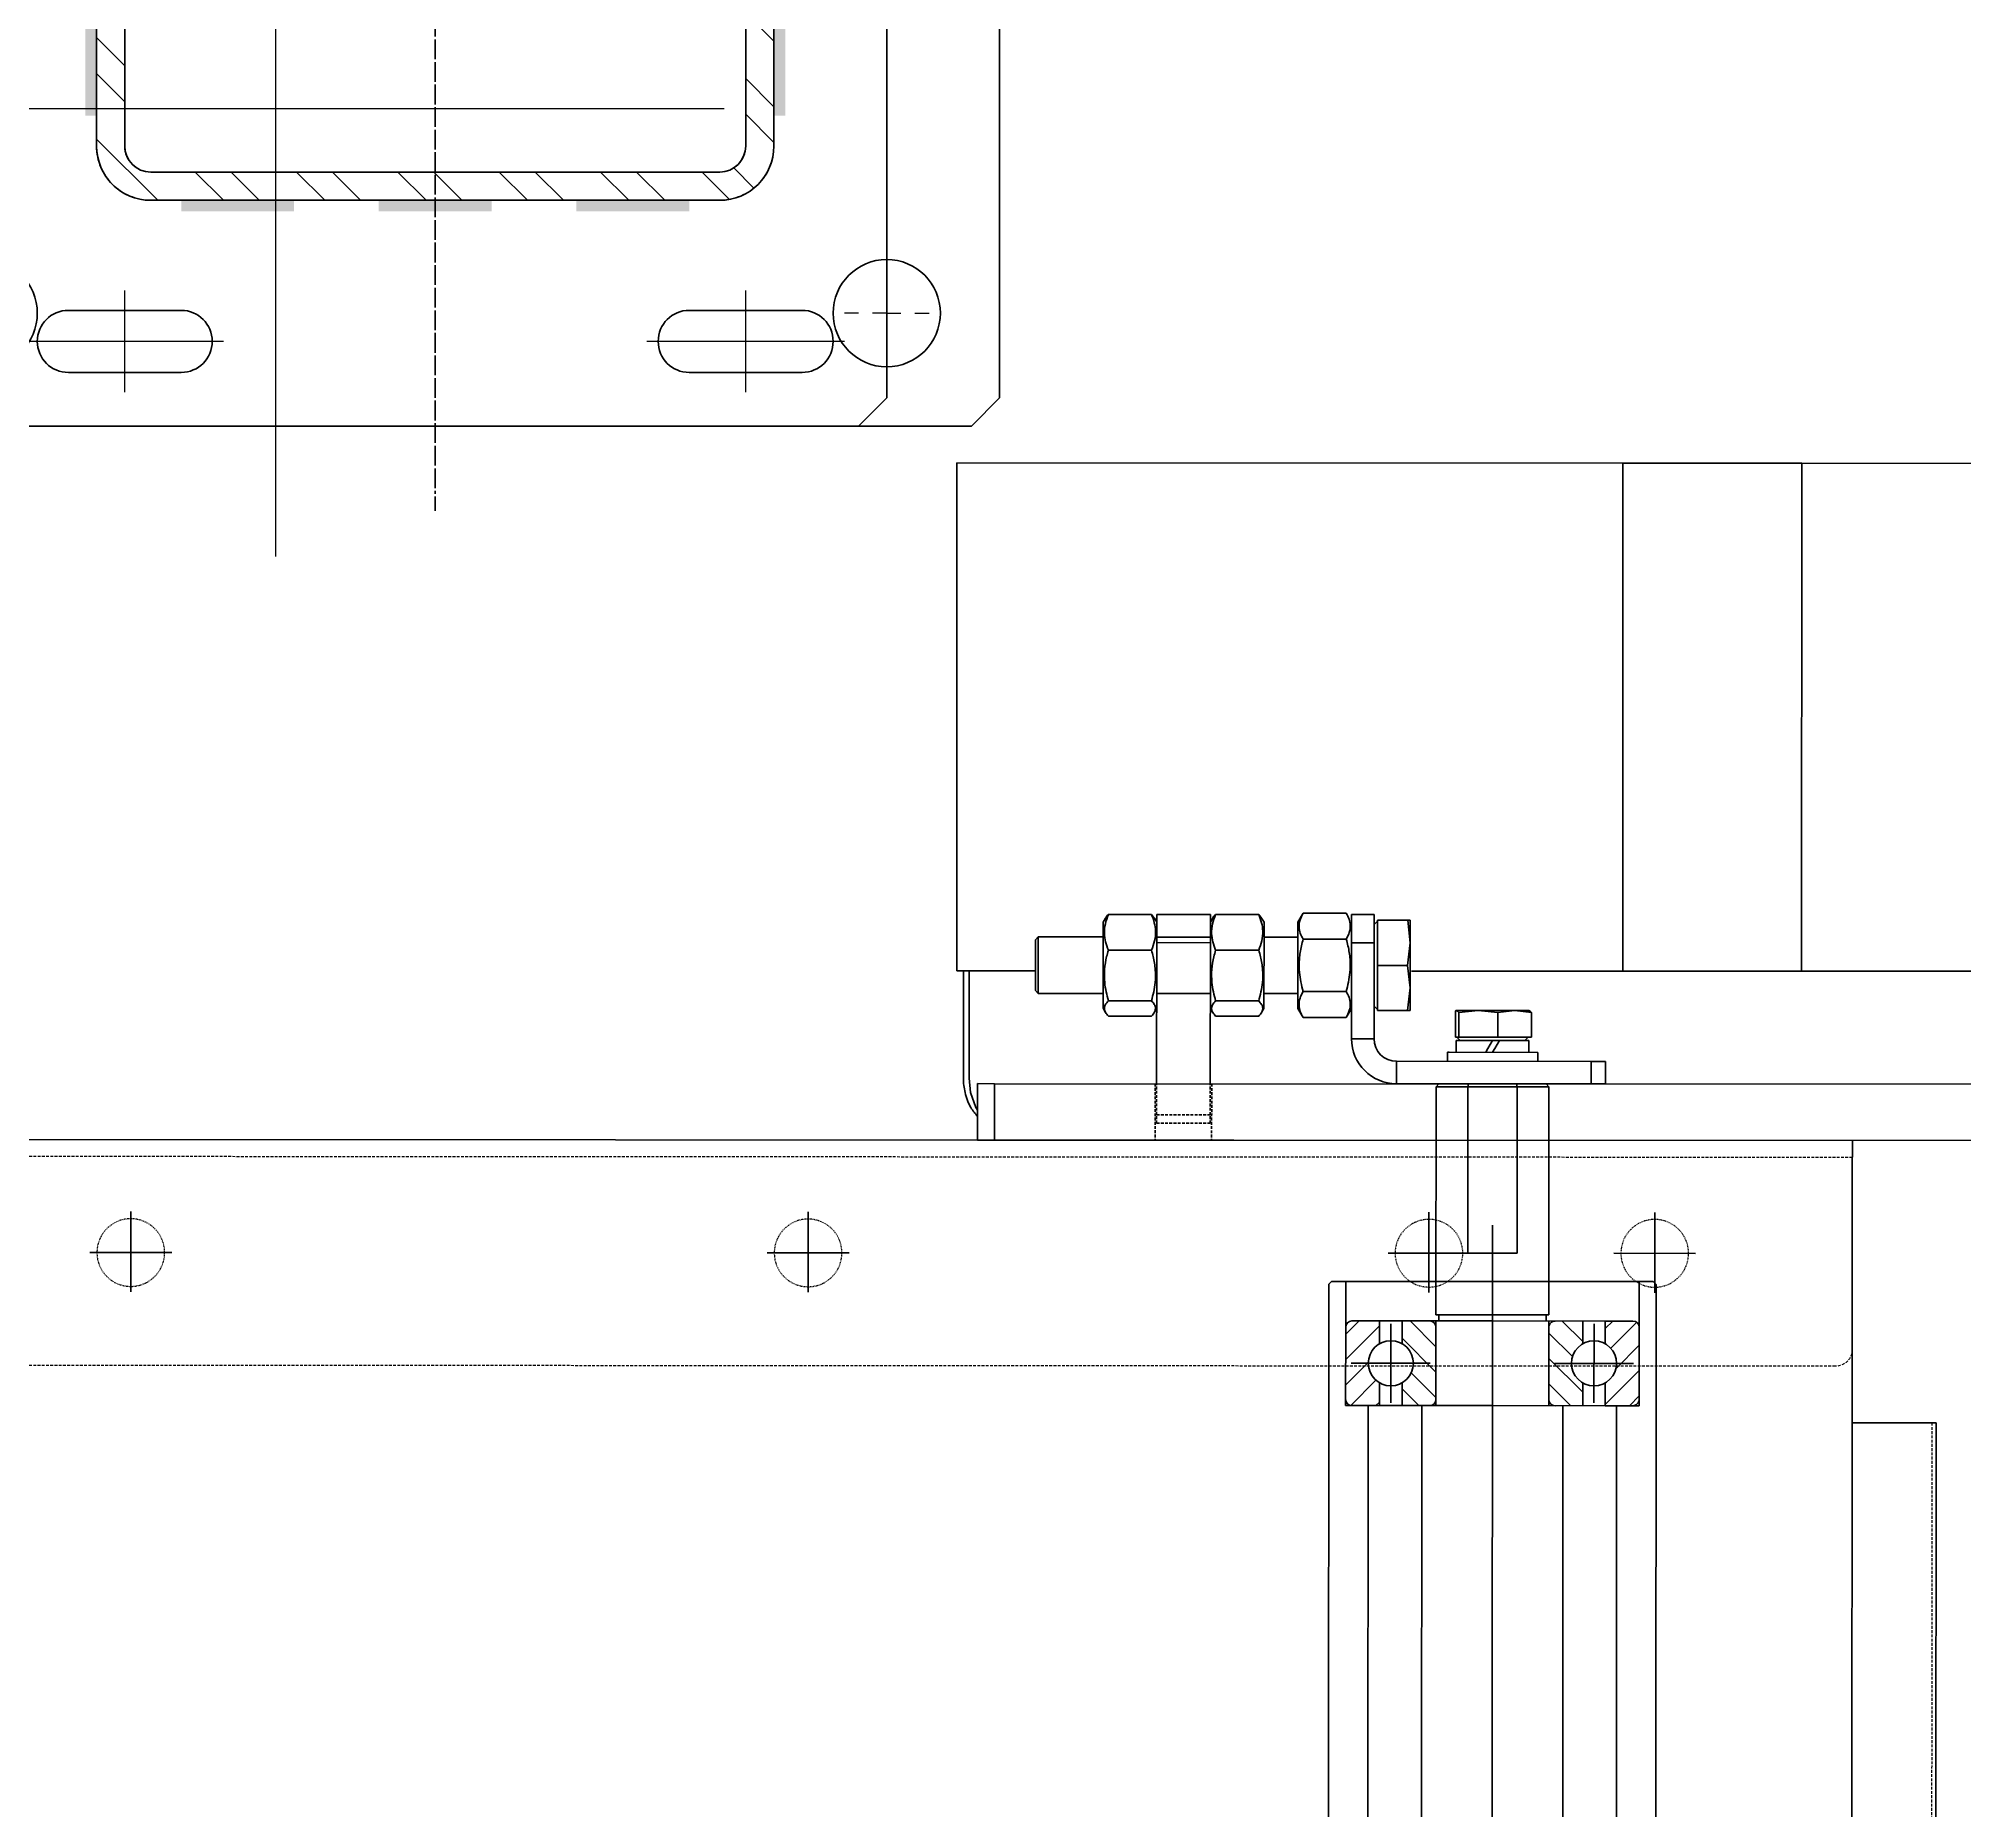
# Model space of a CAD drawing. Header units: millimetres. Extents: x 845401 to 948039, y 511594 to 550263.
# Drawn here: x 912148 to 912488.7, y 537151.6 to 537465.1 of the extents above; entities that cross this region are included whole.
import ezdxf

# ---------------------------------------------------------------- set-up
doc = ezdxf.new("R2010")
doc.units = ezdxf.units.MM
for name, pattern in [('ACAD_ISO02W100', [15, 12, -3]), ('CENTER', [0]), ('CENTERX2', [4, 2.5, -0.5, 0.5, -0.5]), ('DASHED', [0.75, 0.5, -0.25])]:
    doc.linetypes.add(name, pattern=pattern)
for name, color, linetype in [('00', 7, 'Continuous'), ('1', 30, 'Continuous'), ('1轮廓实线层', 7, 'Continuous'), ('3中心线层', 1, 'CENTER'), ('4虚线层', 6, 'DASHED'), ('5剖面线层', 2, 'Continuous'), ('中心线层', 1, 'CENTERX2'), ('剖面线层', 2, 'Continuous'), ('焊接符号', 2, 'Continuous'), ('虚线', 4, 'ACAD_ISO02W100')]:
    doc.layers.add(name, color=color, linetype=linetype)
doc.layers.add('A-剖-0.10mm.......SECT-L01', color=255, linetype='Continuous', lineweight=18)
doc.layers.add('中心线', color=1, linetype='CENTER', lineweight=9)
doc.styles.add('PC_TEXTSTYLE', font='isocp.shx', dxfattribs={"width": 0.8, "bigfont": 'hzfs.shx'})

# ---------------------------------------------------------------- blocks, each defined once
blk = doc.blocks.new('*U579')
at = {"layer": '1', "linetype": 'Continuous'}
h = blk.add_hatch(dxfattribs=at)
h.set_pattern_fill('_USER', color=1, scale=4, angle=45, style=0, pattern_type=0)
h.set_pattern_definition([(45, (0, 0), (-2.828427, 2.828427), [])])
edge = h.paths.add_edge_path()
edge.add_line((603, 403), (583, 403))
edge.add_line((583, 403), (583, 396.22))
edge.add_arc((593, 372), 26.2, 97.9975, 112.4377, ccw=False)
edge.add_arc((593, 372), 26.2, 82.0025, 97.9975, ccw=False)
edge.add_arc((593, 372), 26.2, 67.5623, 82.0025, ccw=False)
edge.add_line((603, 396.22), (603, 403))
edge = h.paths.add_edge_path()
edge.add_line((603, 347.78), (603, 341))
edge.add_line((603, 341), (583, 341))
edge.add_line((583, 341), (583, 347.78))
edge.add_arc((593, 372), 26.2, 247.5623, 262.0025)
edge.add_arc((593, 372), 26.2, 262.0025, 277.9975)
edge.add_arc((593, 372), 26.2, 277.9975, 292.4377)
blk = doc.blocks.new('*U580')
at = {"layer": '1', "linetype": 'Continuous'}
h = blk.add_hatch(dxfattribs=at)
h.set_pattern_fill('_USER', color=1, scale=4, angle=135, style=0, pattern_type=0)
h.set_pattern_definition([(135, (0, 0), (-2.828427, -2.828427), [])])
edge = h.paths.add_edge_path()
edge.add_line((598.55, 392.6), (603, 392.6))
edge.add_line((603, 392.6), (603, 387))
edge.add_line((603, 387), (583, 387))
edge.add_line((583, 387), (583, 392.6))
edge.add_line((583, 392.6), (587.45, 392.6))
edge.add_arc((589.8, 394.78), 3.2, 222.8511, 317.1489)
edge.add_line((592.15, 392.6), (593.85, 392.6))
edge.add_arc((596.2, 394.78), 3.2, 222.8511, 317.1489)
edge = h.paths.add_edge_path()
edge.add_line((583, 357), (603, 357))
edge.add_line((603, 357), (603, 351.4))
edge.add_line((603, 351.4), (598.55, 351.4))
edge.add_arc((596.2, 349.22), 3.2, 42.8511, 137.1489)
edge.add_line((593.85, 351.4), (592.15, 351.4))
edge.add_arc((589.8, 349.22), 3.2, 42.8511, 137.1489)
edge.add_line((587.45, 351.4), (583, 351.4))
edge.add_line((583, 351.4), (583, 357))
blk = doc.blocks.new('*U578', base_point=(-31, -88.5))
at = {"layer": '00', "color": 7}
for p, q in [((603, 403), (583, 403)), ((583, 403), (583, 387)), ((603, 403), (603, 387)), ((583, 392.6), (587.45, 392.6)), ((592.15, 392.6), (593.85, 392.6)), ((598.55, 392.6), (603, 392.6)), ((583, 387), (603, 387)), ((583, 357), (603, 357)), ((583, 341), (583, 357)), ((603, 341), (603, 357)), ((583, 351.4), (587.45, 351.4)), ((592.15, 351.4), (593.85, 351.4)), ((598.55, 351.4), (603, 351.4)), ((603, 341), (583, 341))]:
    blk.add_line(p, q, dxfattribs=at)
for centre in [(589.8, 394.78), (596.2, 394.78), (589.8, 349.22), (596.2, 349.22)]:
    blk.add_circle(centre, 3.2, dxfattribs=at)
for start, end in [(67.5623, 112.4377), (247.5623, 292.4377)]:
    blk.add_arc((593, 372), 26.2, start, end, dxfattribs=at)
at = {"color": 1, "linetype": 'Continuous'}
for name in ['*U579', '*U580']:
    blk.add_blockref(name, (0, 0), dxfattribs=at)
blk = doc.blocks.new('2206')
for p, q in [((2751.29, 2782.59), (2721.29, 2782.59)), ((2751.29, 2762.59), (2721.29, 2762.59))]:
    blk.add_line(p, q)
at = {"layer": '00', "rotation": 270}
blk.add_blockref('*U578', (2275.79, 3396.59), dxfattribs=at)
blk = doc.blocks.new('JTB1')
at = {"layer": '5剖面线层'}
h = blk.add_hatch(dxfattribs=at)
h.set_pattern_fill('ANSI31', color=256, scale=2, angle=-90, style=0)
h.set_pattern_definition([(315, (2290.41, 4481.01), (4.490128, 4.490128), [])])
h.paths.add_polyline_path([(3015.08, 692.58), (3015.08, 704.58), (3014.58, 705.08), (2970.58, 705.08), (2970.08, 704.58), (2970.08, 701.08), (2960.08, 701.08), (2945.08, 701.08, 0.414214), (2942.08, 698.08), (2942.08, 696.08), (2947.88, 696.08), (2947.88, 697.58), (2950.08, 697.58), (2950.08, 696.08), (2970.08, 696.08), (2970.08, 692.58)])
h.paths.add_polyline_path([(3014.58, 625.08), (3015.08, 625.58), (3015.08, 637.58), (2970.08, 637.58), (2970.08, 634.08), (2950.08, 634.08), (2950.08, 632.58), (2947.88, 632.58), (2947.88, 634.08), (2942.08, 634.08), (2942.08, 632.08, 0.414214), (2945.08, 629.08), (2960.08, 629.08), (2970.08, 629.08), (2970.08, 625.58), (2970.58, 625.08)])
at = {"color": 7, "linetype": 'Continuous', "lineweight": 25}
for p, q in [((2960.08, 887.08), (2970.08, 887.08)), ((2960.08, 884.08), (2960.08, 887.08)), ((2970.08, 887.08), (2970.08, 884.08)), ((2970.08, 884.08), (2960.08, 884.08)), ((2960.08, 884.08), (2960.08, 701.08)), ((2970.08, 884.08), (2970.08, 701.08)), ((2930.08, 845.83), (2930.08, 855.33)), ((2930.08, 855.33), (2935.08, 855.33)), ((2935.08, 855.33), (2935.08, 845.83)), ((2960.08, 855.33), (2935.08, 855.33)), ((2935.08, 845.83), (2930.08, 845.83)), ((2960.08, 845.83), (2935.08, 845.83)), ((2970.58, 705.08), (2970.08, 704.58)), ((3014.58, 705.08), (2970.58, 705.08)), ((3015.08, 704.58), (3014.58, 705.08)), ((3015.08, 704.58), (3015.08, 625.58)), ((2960.08, 701.08), (2945.08, 701.08)), ((2960.08, 701.08), (2970.08, 701.08)), ((2942.08, 632.08), (2942.08, 698.08)), ((2942.08, 696.08), (2947.88, 696.08)), ((2947.88, 697.58), (2947.88, 632.58)), ((2950.08, 697.58), (2947.88, 697.58)), ((2950.08, 697.58), (2950.08, 632.58)), ((2970.08, 696.08), (2970.08, 634.08)), ((2970.08, 692.58), (3015.08, 692.58)), ((3015.08, 637.58), (2970.08, 637.58)), ((2947.88, 634.08), (2942.08, 634.08)), ((2950.08, 632.58), (2947.88, 632.58)), ((2945.08, 629.08), (2960.08, 629.08)), ((2960.08, 617.08), (2960.08, 629.08)), ((2960.08, 629.08), (2970.08, 629.08)), ((2970.08, 629.08), (2970.08, 617.08)), ((2970.08, 625.58), (2970.58, 625.08)), ((2970.58, 625.08), (3014.58, 625.08)), ((3014.58, 625.08), (3015.08, 625.58)), ((2960.08, 617.08), (2970.08, 617.08))]:
    blk.add_line(p, q, dxfattribs=at)
for centre, start, end in [((2945.08, 698.08), 90, 180), ((2945.08, 632.08), 180, 270)]:
    blk.add_arc(centre, 3, start, end, dxfattribs=at)
at = {"layer": '4虚线层'}
for p, q in [((2960.08, 855.58), (2970.08, 855.58)), ((2967.08, 855.33), (2960.08, 855.33)), ((2965.58, 855.33), (2965.58, 845.83)), ((2967.08, 855.33), (2967.08, 845.83)), ((2967.08, 845.83), (2960.08, 845.83)), ((2960.08, 845.58), (2970.08, 845.58))]:
    blk.add_line(p, q, dxfattribs=at)
at = {"layer": '4虚线层', "lineweight": 25}
for p, q in [((2950.08, 696.08), (2970.08, 696.08)), ((2970.08, 634.08), (2950.08, 634.08))]:
    blk.add_line(p, q, dxfattribs=at)
at = {"rotation": 270}
blk.add_blockref('2206', (187.49, 3401.36), dxfattribs=at)
blk = doc.blocks.new('6304')
at = {"layer": '5剖面线层'}
h = blk.add_hatch(dxfattribs=at)
h.set_pattern_fill('ANSI31', color=256, style=0)
h.set_pattern_definition([(45, (1622.4174, 1392.4765), (-2.24506, 2.24506), [])])
edge = h.paths.add_edge_path()
edge.add_line((1637.42, 1412.48), (1635.42, 1412.48))
edge.add_line((1635.42, 1412.48), (1633.38, 1412.48))
edge.add_arc((1629.92, 1410.48), 4, 30, 150)
edge.add_line((1626.45, 1412.48), (1622.42, 1412.48))
edge.add_line((1622.42, 1412.48), (1622.42, 1417.38))
edge.add_arc((1623.52, 1417.38), 1.1, 90, 180, ccw=False)
edge.add_line((1623.52, 1418.48), (1636.32, 1418.48))
edge.add_arc((1636.32, 1417.38), 1.1, 360, 90, ccw=False)
edge.add_line((1637.42, 1417.38), (1637.42, 1412.48))
h = blk.add_hatch(dxfattribs=at)
h.set_pattern_fill('ANSI31', color=256, angle=90, style=0)
h.set_pattern_definition([(135, (1622.4174, 1392.4765), (-2.24506, -2.24506), [])])
edge = h.paths.add_edge_path()
edge.add_line((1622.42, 1408.48), (1626.45, 1408.48))
edge.add_arc((1629.92, 1410.48), 4, 210, 330)
edge.add_line((1633.38, 1408.48), (1637.42, 1408.48))
edge.add_line((1637.42, 1408.48), (1637.42, 1403.58))
edge.add_arc((1636.32, 1403.58), 1.1, 270, 360, ccw=False)
edge.add_line((1636.32, 1402.48), (1623.52, 1402.48))
edge.add_arc((1623.52, 1403.58), 1.1, 180, 270, ccw=False)
edge.add_line((1622.42, 1403.58), (1622.42, 1408.48))
at = {"layer": '5剖面线层', "extrusion": (0, 1.22461e-16, -1)}
h = blk.add_hatch(dxfattribs=at)
h.set_pattern_fill('ANSI31', color=256, angle=180, style=0)
h.set_pattern_definition([(225, (-1622.4174, 1392.4765), (2.24506, -2.24506), [])])
edge = h.paths.add_edge_path()
edge.add_line((-1622.42, 1376.48), (-1626.45, 1376.48))
edge.add_arc((-1629.92, 1374.48), 4, 30, 150)
edge.add_line((-1633.38, 1376.48), (-1637.42, 1376.48))
edge.add_line((-1637.42, 1376.48), (-1637.42, 1381.38))
edge.add_arc((-1636.32, 1381.38), 1.1, 90, 180, ccw=False)
edge.add_line((-1636.32, 1382.48), (-1623.52, 1382.48))
edge.add_arc((-1623.52, 1381.38), 1.1, 360, 90, ccw=False)
edge.add_line((-1622.42, 1381.38), (-1622.42, 1376.48))
h = blk.add_hatch(dxfattribs=at)
h.set_pattern_fill('ANSI31', color=256, angle=270, style=0)
h.set_pattern_definition([(315, (-1622.4174, 1392.4765), (2.24506, 2.24506), [])])
edge = h.paths.add_edge_path()
edge.add_line((-1626.45, 1372.48), (-1622.42, 1372.48))
edge.add_line((-1622.42, 1372.48), (-1622.42, 1367.58))
edge.add_arc((-1623.52, 1367.58), 1.1, 270, 360, ccw=False)
edge.add_line((-1623.52, 1366.48), (-1636.32, 1366.48))
edge.add_arc((-1636.32, 1367.58), 1.1, 180, 270, ccw=False)
edge.add_line((-1637.42, 1367.58), (-1637.42, 1372.48))
edge.add_line((-1637.42, 1372.48), (-1635.42, 1372.48))
edge.add_line((-1635.42, 1372.48), (-1633.38, 1372.48))
edge.add_arc((-1629.92, 1374.48), 4, 210, 330)
at = {"layer": '1轮廓实线层'}
for p, q in [((1622.42, 1392.48), (1622.42, 1417.38)), ((1637.42, 1417.38), (1637.42, 1392.48)), ((1637.42, 1412.48), (1635.42, 1412.48)), ((1622.42, 1408.48), (1626.45, 1408.48)), ((1633.38, 1408.48), (1637.42, 1408.48)), ((1623.52, 1402.48), (1636.32, 1402.48))]:
    blk.add_line(p, q, dxfattribs=at)
at = {"layer": '1轮廓实线层', "extrusion": (0, 1.22461e-16, -1)}
for p, q in [((1622.42, 1392.48), (1622.42, 1367.58)), ((1637.42, 1367.58), (1637.42, 1392.48)), ((1623.52, 1382.48), (1636.32, 1382.48)), ((1622.42, 1376.48), (1626.45, 1376.48)), ((1633.38, 1376.48), (1637.42, 1376.48)), ((1637.42, 1372.48), (1635.42, 1372.48))]:
    blk.add_line(p, q, dxfattribs=at)
at = {"layer": '1轮廓实线层'}
for points in [[(1626.45, 1412.48), (1622.42, 1412.48), (1622.42, 1417.38)], [(1623.52, 1418.48), (1636.32, 1418.48)], [(1637.42, 1417.38), (1637.42, 1412.48)], [(1635.42, 1412.48), (1633.38, 1412.48)]]:
    blk.add_lwpolyline(points, dxfattribs=at)
at = {"layer": '1轮廓实线层', "extrusion": (0, 1.22461e-16, -1)}
for points in [[(-1626.45, 1372.48), (-1622.42, 1372.48), (-1622.42, 1367.58)], [(-1635.42, 1372.48), (-1633.38, 1372.48)], [(-1637.42, 1367.58), (-1637.42, 1372.48)], [(-1623.52, 1366.48), (-1636.32, 1366.48)]]:
    blk.add_lwpolyline(points, dxfattribs=at)
at = {"layer": '1轮廓实线层'}
blk.add_circle((1629.92, 1410.48), 4, dxfattribs=at)
at = {"layer": '1轮廓实线层', "extrusion": (0, 1.22461e-16, -1)}
blk.add_circle((-1629.92, 1374.48), 4, dxfattribs=at)
at = {"layer": '1轮廓实线层'}
for centre, start, end in [((1623.52, 1417.38), 90, 180), ((1636.32, 1417.38), 0, 90), ((1623.52, 1403.58), 180, 270), ((1636.32, 1403.58), 270, 0)]:
    blk.add_arc(centre, 1.1, start, end, dxfattribs=at)
at = {"layer": '1轮廓实线层', "extrusion": (0, 1.22461e-16, -1)}
for centre, start, end in [((-1623.52, 1381.38), 0, 90), ((-1636.32, 1381.38), 90, 180), ((-1623.52, 1367.58), 270, 0), ((-1636.32, 1367.58), 180, 270)]:
    blk.add_arc(centre, 1.1, start, end, dxfattribs=at)
at = {"layer": '3中心线层'}
for p, q in [((1629.92, 1403.48), (1629.92, 1417.48)), ((1622.92, 1410.48), (1636.92, 1410.48)), ((1620.42, 1392.48), (1639.42, 1392.48))]:
    blk.add_line(p, q, dxfattribs=at)
at = {"layer": '3中心线层', "extrusion": (0, 1.22461e-16, -1)}
for p, q in [((1629.92, 1381.48), (1629.92, 1367.48)), ((1622.92, 1374.48), (1636.92, 1374.48))]:
    blk.add_line(p, q, dxfattribs=at)
at = {"style": 'PC_TEXTSTYLE'}
blk.add_text('TH_SUPERPART', height=1e-29, dxfattribs=at).set_placement((1622.42, 1392.48))
blk = doc.blocks.new('*U100472')
at = {"color": 7, "linetype": 'Continuous', "lineweight": 25}
for p, q in [((-1979.69, 1636.52), (-1979.69, 427.52)), ((-1921.69, 427.52), (-1921.69, 1636.52)), ((-1886.94, 1622.02), (-1886.94, 442.02)), ((-1972.69, 449.02), (-1972.69, 1615.02)), ((-1963.19, 1615.02), (-1963.19, 449.02)), ((-1938.19, 449.02), (-1938.19, 1615.02)), ((-1928.69, 1615.02), (-1928.69, 449.02)), ((-1872.06, 452.02), (-1872.06, 1612.02)), ((-1886.94, 452.02), (-1886.17, 452.02)), ((-1886.17, 452.02), (-1872.06, 452.02)), ((-1976.69, 434.02), (-1976.69, 449.02)), ((-1974.69, 449.02), (-1976.69, 449.02)), ((-1926.69, 449.02), (-1974.69, 449.02)), ((-1938.19, 449.02), (-1963.19, 449.02)), ((-1960.69, 449.02), (-1960.69, 434.02)), ((-1940.69, 434.02), (-1940.69, 449.02)), ((-1924.69, 449.02), (-1926.69, 449.02)), ((-1924.69, 449.02), (-1924.69, 434.02)), ((-1886.94, 408.02), (-1886.94, 442.02)), ((-1976.69, 427.02), (-1976.69, 434.02)), ((-1960.69, 434.02), (-1940.69, 434.02)), ((-1960.69, 432.92), (-1960.69, 392.52)), ((-1960.69, 432.92), (-1940.69, 432.92)), ((-1960.19, 434.02), (-1960.19, 432.92)), ((-1941.19, 432.92), (-1941.19, 434.02)), ((-1940.69, 392.52), (-1940.69, 432.92)), ((-1924.69, 434.02), (-1924.69, 427.02)), ((-1979.19, 427.02), (-1979.69, 427.52)), ((-1979.19, 427.02), (-1976.69, 427.02)), ((-1976.69, 427.02), (-1924.69, 427.02)), ((-1924.69, 427.02), (-1922.19, 427.02)), ((-1921.69, 427.52), (-1922.19, 427.02)), ((-1946.33, 422.02), (-1955.05, 422.02)), ((-1955.05, 422.02), (-1955.05, 392.52)), ((-1946.33, 422.02), (-1946.33, 392.52)), ((-1886.94, 402.02), (-1886.94, 408.02)), ((-1886.94, 402.02), (-3156.94, 402.02)), ((-1967.69, 392.02), (-1967.69, 388.02)), ((-1933.19, 392.02), (-1967.69, 392.02)), ((-1960.69, 392.52), (-1960.19, 392.02)), ((-1960.69, 392.52), (-1955.05, 392.52)), ((-1954.93, 392.02), (-1960.19, 392.02)), ((-1955.05, 392.52), (-1946.33, 392.52)), ((-1946.45, 392.02), (-1954.93, 392.02)), ((-1941.19, 392.02), (-1946.45, 392.02)), ((-1946.33, 392.52), (-1940.69, 392.52)), ((-1941.19, 392.02), (-1940.69, 392.52)), ((-1933.19, 388.02), (-1933.19, 392.02)), ((-1933.19, 392.02), (-1930.69, 392.02)), ((-1930.69, 392.02), (-1930.69, 388.02)), ((-1933.19, 388.02), (-1967.69, 388.02)), ((-1958.69, 388.02), (-1958.69, 386.42)), ((-1958.69, 386.42), (-1958.38, 386.42)), ((-1958.38, 386.42), (-1942.69, 386.42)), ((-1957.13, 386.42), (-1957.13, 384.32)), ((-1944.25, 384.32), (-1944.25, 386.42)), ((-1942.69, 386.42), (-1942.69, 388.02)), ((-1930.69, 388.02), (-1933.19, 388.02)), ((-1971.69, 384.02), (-1975.69, 384.02)), ((-1975.69, 384.02), (-1975.69, 367.02)), ((-1971.69, 384.02), (-1971.69, 367.02)), ((-1957.24, 383.72), (-1956.68, 383.72)), ((-1957.13, 384.32), (-1950.69, 384.32)), ((-1956.43, 384.32), (-1957.03, 383.72)), ((-1956.68, 383.72), (-1956.68, 379.39)), ((-1956.68, 383.72), (-1949.77, 383.72)), ((-1949.48, 384.32), (-1950.69, 384.32)), ((-1949.77, 383.72), (-1949.77, 379.39)), ((-1949.77, 383.72), (-1943.78, 383.72)), ((-1949.48, 384.32), (-1944.25, 384.32)), ((-1944.36, 383.72), (-1944.96, 384.32)), ((-1943.78, 383.72), (-1943.78, 379.39)), ((-2019.27, 379.38), (-2019.69, 378.65)), ((-2019.69, 363.6), (-2019.69, 378.65)), ((-2018.76, 380.02), (-2011.12, 380.02)), ((-2010.19, 378.65), (-2010.62, 379.38)), ((-2010.19, 363.6), (-2010.19, 378.65)), ((-2000.27, 379.38), (-2000.69, 378.65)), ((-2000.69, 363.6), (-2000.69, 378.65)), ((-1999.76, 380.02), (-1992.12, 380.02)), ((-1991.19, 378.65), (-1991.62, 379.38)), ((-1991.19, 363.6), (-1991.19, 378.65)), ((-1984.26, 380.26), (-1985.19, 378.65)), ((-1985.19, 363.4), (-1985.19, 378.65)), ((-1984.26, 380.26), (-1976.62, 380.26)), ((-1975.69, 378.65), (-1976.62, 380.26)), ((-1971.09, 378.86), (-1971.69, 378.26)), ((-1971.09, 371.02), (-1971.09, 379.02)), ((-1971.09, 379.02), (-1965.74, 379.02)), ((-1965.74, 379.02), (-1965.29, 375.02)), ((-1965.29, 379.02), (-1965.29, 375.02)), ((-1957.14, 379.02), (-1957.24, 379.08)), ((-1953.22, 379.02), (-1957.14, 379.02)), ((-1953.22, 379.02), (-1956.68, 379.39)), ((-1949.77, 379.39), (-1953.22, 379.02)), ((-1946.77, 379.02), (-1953.22, 379.02)), ((-1946.77, 379.02), (-1949.77, 379.39)), ((-1943.78, 379.39), (-1946.77, 379.02)), ((-1946.77, 379.02), (-1944.19, 379.02)), ((-2031.19, 376.02), (-2031.69, 375.52)), ((-2031.69, 366.52), (-2031.69, 375.52)), ((-2019.69, 376.02), (-2031.19, 376.02)), ((-2031.19, 376.02), (-2031.19, 366.02)), ((-2018.76, 377.34), (-2011.12, 377.34)), ((-2000.69, 376.02), (-2010.19, 376.02)), ((-1999.76, 377.34), (-1992.12, 377.34)), ((-1985.19, 376.02), (-1991.19, 376.02)), ((-1984.26, 375.64), (-1976.62, 375.64)), ((-1965.29, 375.02), (-1965.74, 371.02)), ((-1965.29, 367.02), (-1965.29, 375.02)), ((-2018.76, 368.34), (-2011.12, 368.34)), ((-1999.76, 368.34), (-1992.12, 368.34)), ((-1971.09, 371.02), (-1965.74, 371.02)), ((-1971.09, 363.02), (-1971.09, 371.02)), ((-1965.74, 371.02), (-1965.29, 367.02)), ((-2031.69, 366.52), (-2031.19, 366.02)), ((-2031.19, 366.02), (-2019.69, 366.02)), ((-2010.19, 366.02), (-2000.69, 366.02)), ((-1991.19, 366.02), (-1985.19, 366.02)), ((-1984.26, 366.4), (-1976.62, 366.4)), ((-1975.69, 367.02), (-1971.69, 367.02)), ((-1975.69, 362.02), (-1975.69, 367.02)), ((-1971.69, 367.02), (-1971.69, 362.02)), ((-1965.29, 367.02), (-1965.74, 363.02)), ((-1965.29, 363.02), (-1965.29, 367.02)), ((-2019.69, 363.4), (-2019.69, 363.6)), ((-2019.69, 363.4), (-2019.27, 362.66)), ((-2018.76, 362.02), (-2011.12, 362.02)), ((-2011.12, 362.02), (-2010.63, 362.66)), ((-2010.62, 362.66), (-2010.19, 363.4)), ((-2010.19, 363.4), (-2010.19, 363.6)), ((-2000.69, 363.4), (-2000.69, 363.6)), ((-2000.69, 363.4), (-2000.27, 362.66)), ((-1999.76, 362.02), (-1992.12, 362.02)), ((-1992.12, 362.02), (-1991.63, 362.66)), ((-1991.62, 362.66), (-1991.19, 363.4)), ((-1991.19, 363.4), (-1991.19, 363.6)), ((-1985.19, 363.4), (-1984.26, 361.78)), ((-1984.26, 361.78), (-1976.62, 361.78)), ((-1971.69, 362.02), (-1975.69, 362.02)), ((-1971.69, 363.79), (-1971.09, 363.19)), ((-1971.09, 363.02), (-1965.74, 363.02))]:
    blk.add_line(p, q, dxfattribs=at)
blk.add_line((-1957.24, 379.08), (-1957.24, 383.72))
at = {"color": 7, "linetype": 'Continuous', "lineweight": 25, "flags": 128}
for points in [[(-1950.69, 384.32), (-1951.1, 385.02), (-1951.5, 385.72), (-1951.9, 386.42)], [(-1950.69, 386.42), (-1950.29, 385.72), (-1949.88, 385.02), (-1949.48, 384.32)]]:
    blk.add_lwpolyline(points, dxfattribs=at)
at = {"color": 7, "linetype": 'Continuous', "lineweight": 25}
for radius in [8, 4]:
    blk.add_arc((-1967.69, 384.02), radius, 90, 180, dxfattribs=at)
for points in [[(-1955.05, 392.52), (-1955.01, 392.35), (-1954.97, 392.19), (-1954.93, 392.02)], [(-1946.33, 392.52), (-1946.37, 392.35), (-1946.41, 392.19), (-1946.45, 392.02)]]:
    blk.add_open_spline(points, degree=3, dxfattribs=at)
for points, knots in [([(-2018.76, 377.34), (-2018.97, 377.57), (-2019.38, 378.04), (-2019.54, 378.74), (-2019.31, 379.4), (-2018.95, 379.81), (-2018.76, 380.02)], [0, 0, 0, 0, 0.264603, 0.534945, 0.765342, 1, 1, 1, 1]), ([(-2011.12, 380.02), (-2010.92, 379.78), (-2010.5, 379.31), (-2010.35, 378.62), (-2010.57, 377.95), (-2010.94, 377.54), (-2011.12, 377.34)], [0, 0, 0, 0, 0.264605, 0.534947, 0.765343, 1, 1, 1, 1]), ([(-1999.76, 377.34), (-1999.97, 377.57), (-2000.38, 378.04), (-2000.54, 378.74), (-2000.31, 379.4), (-1999.95, 379.81), (-1999.76, 380.02)], [0, 0, 0, 0, 0.264603, 0.534945, 0.765342, 1, 1, 1, 1]), ([(-1992.12, 380.02), (-1991.92, 379.78), (-1991.5, 379.31), (-1991.35, 378.62), (-1991.57, 377.95), (-1991.94, 377.54), (-1992.12, 377.34)], [0, 0, 0, 0, 0.264605, 0.534947, 0.765343, 1, 1, 1, 1]), ([(-1984.26, 375.64), (-1984.47, 376.04), (-1984.88, 376.85), (-1985.04, 378.05), (-1984.81, 379.2), (-1984.45, 379.9), (-1984.26, 380.26)], [0, 0, 0, 0, 0.264603, 0.534946, 0.765344, 1, 1, 1, 1]), ([(-1976.62, 380.26), (-1976.42, 379.86), (-1976, 379.05), (-1975.85, 377.85), (-1976.07, 376.7), (-1976.44, 375.99), (-1976.62, 375.64)], [0, 0, 0, 0, 0.264604, 0.534947, 0.765345, 1, 1, 1, 1]), ([(-1965.29, 379.02), (-1965.37, 379.02), (-1965.46, 379.02), (-1965.73, 379.02), (-1965.74, 379.02)], [0, 0, 0, 0, 0.973006, 1, 1, 1, 1]), ([(-1956.68, 379.39), (-1956.68, 379.38), (-1956.84, 379.16), (-1956.99, 379.09), (-1957.14, 379.02)], [0, 0, 0, 0, 0.026995, 1, 1, 1, 1]), ([(-1944.24, 379.02), (-1944.09, 379.09), (-1943.94, 379.16), (-1943.78, 379.38), (-1943.78, 379.39)], [0, 0, 0, 0, 0.973007, 1, 1, 1, 1]), ([(-2018.76, 368.34), (-2018.87, 368.73), (-2019.18, 369.85), (-2019.49, 371.76), (-2019.5, 374.42), (-2019.03, 376.26), (-2018.76, 377.34)], [0, 0, 0, 0, 0.131289, 0.380795, 0.636403, 1, 1, 1, 1]), ([(-2011.12, 377.34), (-2010.85, 376.26), (-2010.39, 374.44), (-2010.39, 371.78), (-2010.7, 369.86), (-2011.01, 368.73), (-2011.12, 368.34)], [0, 0, 0, 0, 0.363595, 0.61279, 0.868712, 1, 1, 1, 1]), ([(-1999.76, 368.34), (-1999.87, 368.73), (-2000.18, 369.85), (-2000.49, 371.76), (-2000.5, 374.42), (-2000.03, 376.26), (-1999.76, 377.34)], [0, 0, 0, 0, 0.131289, 0.380795, 0.636403, 1, 1, 1, 1]), ([(-1992.12, 377.34), (-1991.85, 376.26), (-1991.39, 374.44), (-1991.39, 371.78), (-1991.7, 369.86), (-1992.01, 368.73), (-1992.12, 368.34)], [0, 0, 0, 0, 0.363595, 0.61279, 0.868712, 1, 1, 1, 1]), ([(-1984.26, 366.4), (-1984.37, 366.8), (-1984.68, 367.94), (-1984.99, 369.91), (-1985, 372.65), (-1984.53, 374.53), (-1984.26, 375.64)], [0, 0, 0, 0, 0.131292, 0.380799, 0.636403, 1, 1, 1, 1]), ([(-1976.62, 375.64), (-1976.35, 374.53), (-1975.89, 372.67), (-1975.89, 369.93), (-1976.2, 367.96), (-1976.51, 366.8), (-1976.62, 366.4)], [0, 0, 0, 0, 0.363595, 0.612789, 0.868708, 1, 1, 1, 1]), ([(-2018.76, 362.02), (-2018.97, 362.57), (-2019.38, 363.68), (-2019.54, 365.32), (-2019.31, 366.89), (-2018.95, 367.86), (-2018.76, 368.34)], [0, 0, 0, 0, 0.264606, 0.534947, 0.765343, 1, 1, 1, 1]), ([(-2011.12, 368.34), (-2010.92, 367.79), (-2010.5, 366.69), (-2010.35, 365.04), (-2010.57, 363.47), (-2010.94, 362.51), (-2011.12, 362.02)], [0, 0, 0, 0, 0.264606, 0.534947, 0.765339, 1, 1, 1, 1]), ([(-1999.76, 362.02), (-1999.97, 362.57), (-2000.38, 363.68), (-2000.54, 365.32), (-2000.31, 366.89), (-1999.95, 367.86), (-1999.76, 368.34)], [0, 0, 0, 0, 0.264606, 0.534947, 0.765343, 1, 1, 1, 1]), ([(-1992.12, 368.34), (-1991.92, 367.79), (-1991.5, 366.69), (-1991.35, 365.04), (-1991.57, 363.47), (-1991.94, 362.51), (-1992.12, 362.02)], [0, 0, 0, 0, 0.264606, 0.534947, 0.765339, 1, 1, 1, 1]), ([(-1984.26, 361.78), (-1984.47, 362.18), (-1984.88, 362.99), (-1985.04, 364.19), (-1984.81, 365.34), (-1984.45, 366.05), (-1984.26, 366.4)], [0, 0, 0, 0, 0.264604, 0.534947, 0.765345, 1, 1, 1, 1]), ([(-1976.62, 366.4), (-1976.42, 366), (-1976, 365.19), (-1975.85, 363.99), (-1976.07, 362.84), (-1976.44, 362.14), (-1976.62, 361.78)], [0, 0, 0, 0, 0.264603, 0.534946, 0.765344, 1, 1, 1, 1]), ([(-2019.26, 362.66), (-2019.26, 362.66), (-2019.19, 362.44), (-2018.97, 362.23), (-2018.76, 362.02)], [0, 0, 0, 0, 0.024413, 1, 1, 1, 1]), ([(-2000.26, 362.66), (-2000.26, 362.66), (-2000.19, 362.44), (-1999.97, 362.23), (-1999.76, 362.02)], [0, 0, 0, 0, 0.024413, 1, 1, 1, 1]), ([(-1965.74, 363.02), (-1965.73, 363.02), (-1965.46, 363.02), (-1965.37, 363.02), (-1965.29, 363.02)], [0, 0, 0, 0, 0.026994, 1, 1, 1, 1])]:
    blk.add_open_spline(points, degree=3, knots=knots, dxfattribs=at)
at = {"layer": '1轮廓实线层'}
for p, q in [((-2044.44, 372.02), (-2044.44, 391.02)), ((-2043.44, 391.02), (-2043.44, 372.02)), ((-2045.64, 282.02), (-2045.64, 372.02)), ((-2031.69, 372.02), (-2045.64, 372.02)), ((-1895.96, 372.02), (-1965.04, 372.02)), ((-1927.64, 282.02), (-1927.64, 372.02)), ((-1895.96, 282.02), (-1895.96, 372.02)), ((-1810.96, 372.02), (-1895.96, 372.02)), ((-1927.64, 282.02), (-2045.64, 282.02)), ((-1895.96, 282.02), (-1927.64, 282.02)), ((-1810.96, 282.02), (-1895.96, 282.02))]:
    blk.add_line(p, q, dxfattribs=at)
at = {"layer": '1轮廓实线层', "flags": 128}
blk.add_lwpolyline([(-2041.94, 396.69), (-2042.23, 396.27), (-2043.17, 393.59), (-2043.44, 391.02), (-2043.44, 391.02), (-2043.44, 391.02)], dxfattribs=at)
at = {"layer": '1轮廓实线层'}
blk.add_open_spline([(-2044.44, 391.02), (-2044.44, 391.02), (-2044.44, 391.89), (-2044.2, 393.76), (-2043.33, 396.17), (-2042.35, 397.32), (-2041.94, 397.81)], degree=3, knots=[0, 0, 0, 0, 0.000008, 0.332156, 0.718246, 1, 1, 1, 1], dxfattribs=at)
at = {"layer": '3中心线层'}
for p, q in [((-1950.69, 1647.02), (-1950.69, 417.02)), ((-2191.94, 414.77), (-2191.94, 428.99)), ((-2071.94, 414.77), (-2071.94, 428.99)), ((-1961.94, 414.77), (-1961.94, 428.99)), ((-1921.94, 414.77), (-1921.94, 428.99)), ((-2199.19, 422.02), (-2184.69, 422.02)), ((-2079.19, 422.02), (-2064.69, 422.02)), ((-1969.19, 422.02), (-1954.69, 422.02)), ((-1929.19, 422.02), (-1914.69, 422.02))]:
    blk.add_line(p, q, dxfattribs=at)
at = {"layer": '4虚线层', "linetype": 'DASHED', "lineweight": 18}
for p, q in [((-1872.83, 452.02), (-1872.83, 1612.02)), ((-1889.94, 442.02), (-3153.94, 442.02)), ((-1886.94, 405.02), (-3156.94, 405.02))]:
    blk.add_line(p, q, dxfattribs=at)
at = {"layer": '4虚线层', "linetype": 'DASHED', "lineweight": 18, "ltscale": 0.2}
for centre in [(-2191.94, 422.02), (-2071.94, 422.02)]:
    blk.add_circle(centre, 6, dxfattribs=at)
at = {"layer": '4虚线层', "linetype": 'DASHED', "lineweight": 18, "ltscale": 0.15}
for centre in [(-1961.94, 422.02), (-1921.94, 422.02)]:
    blk.add_circle(centre, 6, dxfattribs=at)
at = {"layer": '4虚线层', "linetype": 'DASHED', "lineweight": 18}
blk.add_arc((-1889.94, 439.02), 3, 0, 90, dxfattribs=at)
for name, p, rotation in [('6304', (-3343.17, 2071.44), 270), ('JTB1', (-1154.87, -2568.06), 89.99999999999999)]:
    blk.add_blockref(name, p, dxfattribs=dict(rotation=rotation))
blk = doc.blocks.new('C线')
at = {"xscale": -1, "rotation": 179.9712508777102}
blk.add_blockref('*U100472', (996226.29, 476508.66, 12.69), dxfattribs=at)
blk = doc.blocks.new('SW_CENTERMARKSYMBOL_1')
at = {"layer": '中心线层', "color": 0, "linetype": 'CENTERX2', "lineweight": 18}
for p, q in [((0, 5), (0, 8)), ((-5, 0), (-8, 0)), ((0, 0), (-2.5, 0)), ((0, 0), (0, 2.5)), ((0, 0), (0, -2.5)), ((0, 0), (2.5, 0)), ((5, 0), (8, 0)), ((0, -5), (0, -8))]:
    blk.add_line(p, q, dxfattribs=at)
blk = doc.blocks.new('A$C0EA93B13')
at = {"layer": '剖面线层'}
h = blk.add_hatch(dxfattribs=at)
h.set_pattern_fill('STEEL', color=256, scale=4, angle=360)
h.set_pattern_definition([(45, (-777.313, -2370.405), (-8.980256, 8.980256), []), (45, (-777.313, -2364.055), (-8.980256, 8.980256), [])])
h.paths.add_polyline_path([(174.14, 175), (123.74, 175), (123.74, 170), (174.14, 170, -0.414214), (178.74, 165.4), (178.74, 115), (183.74, 115), (183.74, 165.4, 0.414214)])
h.paths.add_polyline_path([(123.74, 175), (73.34, 175, 0.414214), (63.74, 165.4), (63.74, 115), (68.74, 115), (68.74, 165.4, -0.414214), (73.34, 170), (123.74, 170)])
h.paths.add_polyline_path([(68.74, 115), (63.74, 115), (63.74, 64.6, 0.414214), (73.34, 55), (123.74, 55), (123.74, 60), (73.34, 60, -0.414214), (68.74, 64.6)])
h.paths.add_polyline_path([(183.74, 115), (178.74, 115), (178.74, 64.6, -0.414214), (174.14, 60), (123.74, 60), (123.74, 55), (174.14, 55, 0.414214), (183.74, 64.6)])
at = {"color": 7, "linetype": 'Continuous', "lineweight": 25}
for p, q in [((28.74, 215), (23.74, 210)), ((218.74, 215), (28.74, 215)), ((223.74, 210), (218.74, 215)), ((23.74, 210), (23.74, 20)), ((223.74, 20), (223.74, 210)), ((174.14, 175), (73.34, 175)), ((174.14, 170), (73.34, 170)), ((63.74, 165.4), (63.74, 64.6)), ((68.74, 165.4), (68.74, 64.6)), ((178.74, 64.6), (178.74, 165.4)), ((183.74, 64.6), (183.74, 165.4)), ((73.34, 60), (174.14, 60)), ((73.34, 55), (174.14, 55)), ((23.74, 20), (28.74, 15)), ((218.74, 15), (223.74, 20)), ((28.74, 15), (218.74, 15))]:
    blk.add_line(p, q, dxfattribs=at)
for centre in [(43.74, 195), (203.74, 195), (43.74, 35), (203.74, 35)]:
    blk.add_circle(centre, 9.5, dxfattribs=at)
for centre, radius, start, end in [((73.34, 165.4), 9.6, 90, 180), ((174.14, 165.4), 9.6, 0, 90), ((73.34, 165.4), 4.6, 90, 180), ((174.14, 165.4), 4.6, 0, 90), ((73.34, 64.6), 9.6, 180, 270), ((73.34, 64.6), 4.6, 180, 270), ((174.14, 64.6), 9.6, 270, 0), ((174.14, 64.6), 4.6, 270, 0)]:
    blk.add_arc(centre, radius, start, end, dxfattribs=at)
at = {"layer": '中心线层'}
for p, q in [((123.74, 230), (123.74, 0)), ((8.74, 115), (238.74, 115))]:
    blk.add_line(p, q, dxfattribs=at)
for p in [(43.74, 195), (203.74, 195), (43.74, 35), (203.74, 35)]:
    blk.add_blockref('SW_CENTERMARKSYMBOL_1', p, dxfattribs=at)
blk = doc.blocks.new('DSGDG')
at = {"color": 7, "linetype": 'Continuous', "lineweight": 25}
for p, q in [((95.85, 1999.21), (115.85, 1999.21)), ((95.85, 1988.21), (115.85, 1988.21))]:
    blk.add_line(p, q, dxfattribs=at)
for centre, start, end in [((95.85, 1993.71), 90, 270), ((115.85, 1993.71), 270, 90)]:
    blk.add_arc(centre, 5.5, start, end, dxfattribs=at)
at = {"layer": '中心线'}
for p, q in [((105.85, 2002.71), (105.85, 1984.71)), ((105.85, 1999.9), (105.85, 1987.53)), ((88.35, 1993.71), (123.35, 1993.71))]:
    blk.add_line(p, q, dxfattribs=at)
blk = doc.blocks.new('A$C3A1C310D')
at = {"layer": '焊接符号'}
h = blk.add_hatch(color=256, dxfattribs=at)
h.dxf.hatch_style = 1
h.paths.add_polyline_path([(131.66, 173.92), (131.66, 171.92), (141.66, 171.92), (141.66, 173.92)])
h.paths.add_polyline_path([(121.66, 173.92), (121.66, 171.92), (131.66, 171.92), (131.66, 173.92)])
h = blk.add_hatch(color=256, dxfattribs=at)
h.dxf.hatch_style = 1
h.paths.add_polyline_path([(166.66, 173.92), (166.66, 171.92), (176.66, 171.92), (176.66, 173.92)])
h.paths.add_polyline_path([(156.66, 173.92), (156.66, 171.92), (166.66, 171.92), (166.66, 173.92)])
h = blk.add_hatch(color=256, dxfattribs=at)
h.dxf.hatch_style = 1
h.paths.add_polyline_path([(201.66, 173.92), (201.66, 171.92), (191.66, 171.92), (191.66, 173.92)])
h.paths.add_polyline_path([(211.66, 173.92), (211.66, 171.92), (201.66, 171.92), (201.66, 173.92)])
h = blk.add_hatch(color=256, dxfattribs=at)
h.dxf.hatch_style = 1
h.paths.add_polyline_path([(104.68, 146.92), (106.68, 146.92), (106.68, 136.92), (104.68, 136.92)])
h.paths.add_polyline_path([(104.68, 156.92), (106.68, 156.92), (106.68, 146.92), (104.68, 146.92)])
h = blk.add_hatch(color=256, dxfattribs=at)
h.dxf.hatch_style = 1
h.paths.add_polyline_path([(228.65, 146.92), (226.65, 146.92), (226.65, 136.92), (228.65, 136.92)])
h.paths.add_polyline_path([(228.65, 156.92), (226.65, 156.92), (226.65, 146.92), (228.65, 146.92)])
h = blk.add_hatch(color=256, dxfattribs=at)
h.dxf.hatch_style = 1
h.paths.add_polyline_path([(104.68, 111.92), (106.68, 111.92), (106.68, 101.92), (104.68, 101.92)])
h.paths.add_polyline_path([(104.68, 121.92), (106.68, 121.92), (106.68, 111.92), (104.68, 111.92)])
h = blk.add_hatch(color=256, dxfattribs=at)
h.dxf.hatch_style = 1
h.paths.add_polyline_path([(228.65, 111.92), (226.65, 111.92), (226.65, 101.92), (228.65, 101.92)])
h.paths.add_polyline_path([(228.65, 121.92), (226.65, 121.92), (226.65, 111.92), (228.65, 111.92)])
h = blk.add_hatch(color=256, dxfattribs=at)
h.dxf.hatch_style = 1
h.paths.add_polyline_path([(104.68, 76.92), (106.68, 76.92), (106.68, 86.92), (104.68, 86.92)])
h.paths.add_polyline_path([(104.68, 66.92), (106.68, 66.92), (106.68, 76.92), (104.68, 76.92)])
h = blk.add_hatch(color=256, dxfattribs=at)
h.dxf.hatch_style = 1
h.paths.add_polyline_path([(228.65, 76.92), (226.65, 76.92), (226.65, 86.92), (228.65, 86.92)])
h.paths.add_polyline_path([(228.65, 66.92), (226.65, 66.92), (226.65, 76.92), (228.65, 76.92)])
h = blk.add_hatch(color=256, dxfattribs=at)
h.dxf.hatch_style = 1
h.paths.add_polyline_path([(131.66, 49.92), (131.66, 51.92), (141.66, 51.92), (141.66, 49.92)])
h.paths.add_polyline_path([(121.66, 49.92), (121.66, 51.92), (131.66, 51.92), (131.66, 49.92)])
h = blk.add_hatch(color=256, dxfattribs=at)
h.dxf.hatch_style = 1
h.paths.add_polyline_path([(166.66, 49.92), (166.66, 51.92), (176.66, 51.92), (176.66, 49.92)])
h.paths.add_polyline_path([(156.66, 49.92), (156.66, 51.92), (166.66, 51.92), (166.66, 49.92)])
h = blk.add_hatch(color=256, dxfattribs=at)
h.dxf.hatch_style = 1
h.paths.add_polyline_path([(201.66, 49.92), (201.66, 51.92), (191.66, 51.92), (191.66, 49.92)])
h.paths.add_polyline_path([(211.66, 49.92), (211.66, 51.92), (201.66, 51.92), (201.66, 49.92)])
at = {"color": 7, "linetype": 'Continuous', "lineweight": 25}
for p, q in [((71.66, 191.92), (66.66, 186.92)), ((261.66, 191.92), (71.66, 191.92)), ((266.66, 186.92), (261.66, 191.92)), ((66.66, 186.92), (66.66, 36.92)), ((266.66, 36.92), (266.66, 186.92)), ((66.66, 36.92), (71.66, 31.92)), ((261.66, 31.92), (266.66, 36.92)), ((71.66, 31.92), (261.66, 31.92))]:
    blk.add_line(p, q, dxfattribs=at)
at = {"layer": '中心线层'}
for p, q in [((166.66, 9.42), (166.66, 214.42)), ((56.66, 111.92), (276.66, 111.92))]:
    blk.add_line(p, q, dxfattribs=at)
at = {"layer": '虚线'}
for p, q in [((217.06, 171.92), (116.26, 171.92)), ((217.06, 166.92), (116.26, 166.92)), ((106.66, 162.32), (106.66, 61.52)), ((111.66, 162.32), (111.66, 61.52)), ((221.66, 61.52), (221.66, 162.32)), ((226.66, 61.52), (226.66, 162.32)), ((116.26, 56.92), (217.06, 56.92)), ((116.26, 51.92), (217.06, 51.92))]:
    blk.add_line(p, q, dxfattribs=at)
for centre, radius, start, end in [((116.26, 162.32), 9.6, 90, 180), ((217.06, 162.32), 9.6, 0, 90), ((116.26, 162.32), 4.6, 90, 180), ((217.06, 162.32), 4.6, 0, 90), ((116.26, 61.52), 9.6, 180, 270), ((116.26, 61.52), 4.6, 180, 270), ((217.06, 61.52), 9.6, 270, 0), ((217.06, 61.52), 4.6, 270, 0)]:
    blk.add_arc(centre, radius, start, end, dxfattribs=at)
at = {"rotation": 89.99999999999999}
for p in [(2075.37, 61.07), (2075.37, -48.93)]:
    blk.add_blockref('DSGDG', p, dxfattribs=at)
at = {"xscale": -1, "rotation": 270}
for p in [(-1742.05, 61.07), (-1742.05, -48.93)]:
    blk.add_blockref('DSGDG', p, dxfattribs=at)
blk = doc.blocks.new('G$C8DB13656')
at = {"color": 0, "linetype": 'ByBlock', "lineweight": -2}
for name, p in [('A$C0EA93B13', (-8.74, 0)), ('A$C3A1C310D', (-51.66, 3.08))]:
    blk.add_blockref(name, p, dxfattribs=at)
blk = doc.blocks.new('G$C92EDEFAC')
at = {"color": 7, "xscale": -1, "rotation": 90}
blk.add_blockref('G$C8DB13656', (230, 230), dxfattribs=at)
blk = doc.blocks.new('立腿底板')
at = {"color": 2, "xscale": -1, "rotation": 180}
blk.add_blockref('G$C92EDEFAC', (-115, 115), dxfattribs=at)
blk = doc.blocks.new('BC线平台')
at = {"layer": 'A-剖-0.10mm.......SECT-L01'}
h = blk.add_hatch(dxfattribs=at)
h.set_pattern_fill('CROSS', color=2, scale=50)
h.set_pattern_definition([(0, (691447.87, 341554.85), (317.5, 317.5), [158.75, -476.25]), (90, (691527.24, 341475.47), (-317.5, 317.5), [158.75, -476.25])])
h.paths.add_polyline_path([(791174.13, 370096.42), (802932.03, 370096.42), (802932.03, 366396.42), (791174.13, 366396.42)])
blk.add_blockref('立腿底板', (791529.91, 369455.09, 0.98))

msp = doc.modelspace()

# ---------------------------------------------------------------- block references
at = {"layer": '00'}
for name, p in [('BC线平台', (120688.34, 168041.31, -0.98)), ('C线', (-81869.83, 61162.22))]:
    msp.add_blockref(name, p, dxfattribs=at)

doc.saveas('drawing.dxf')
